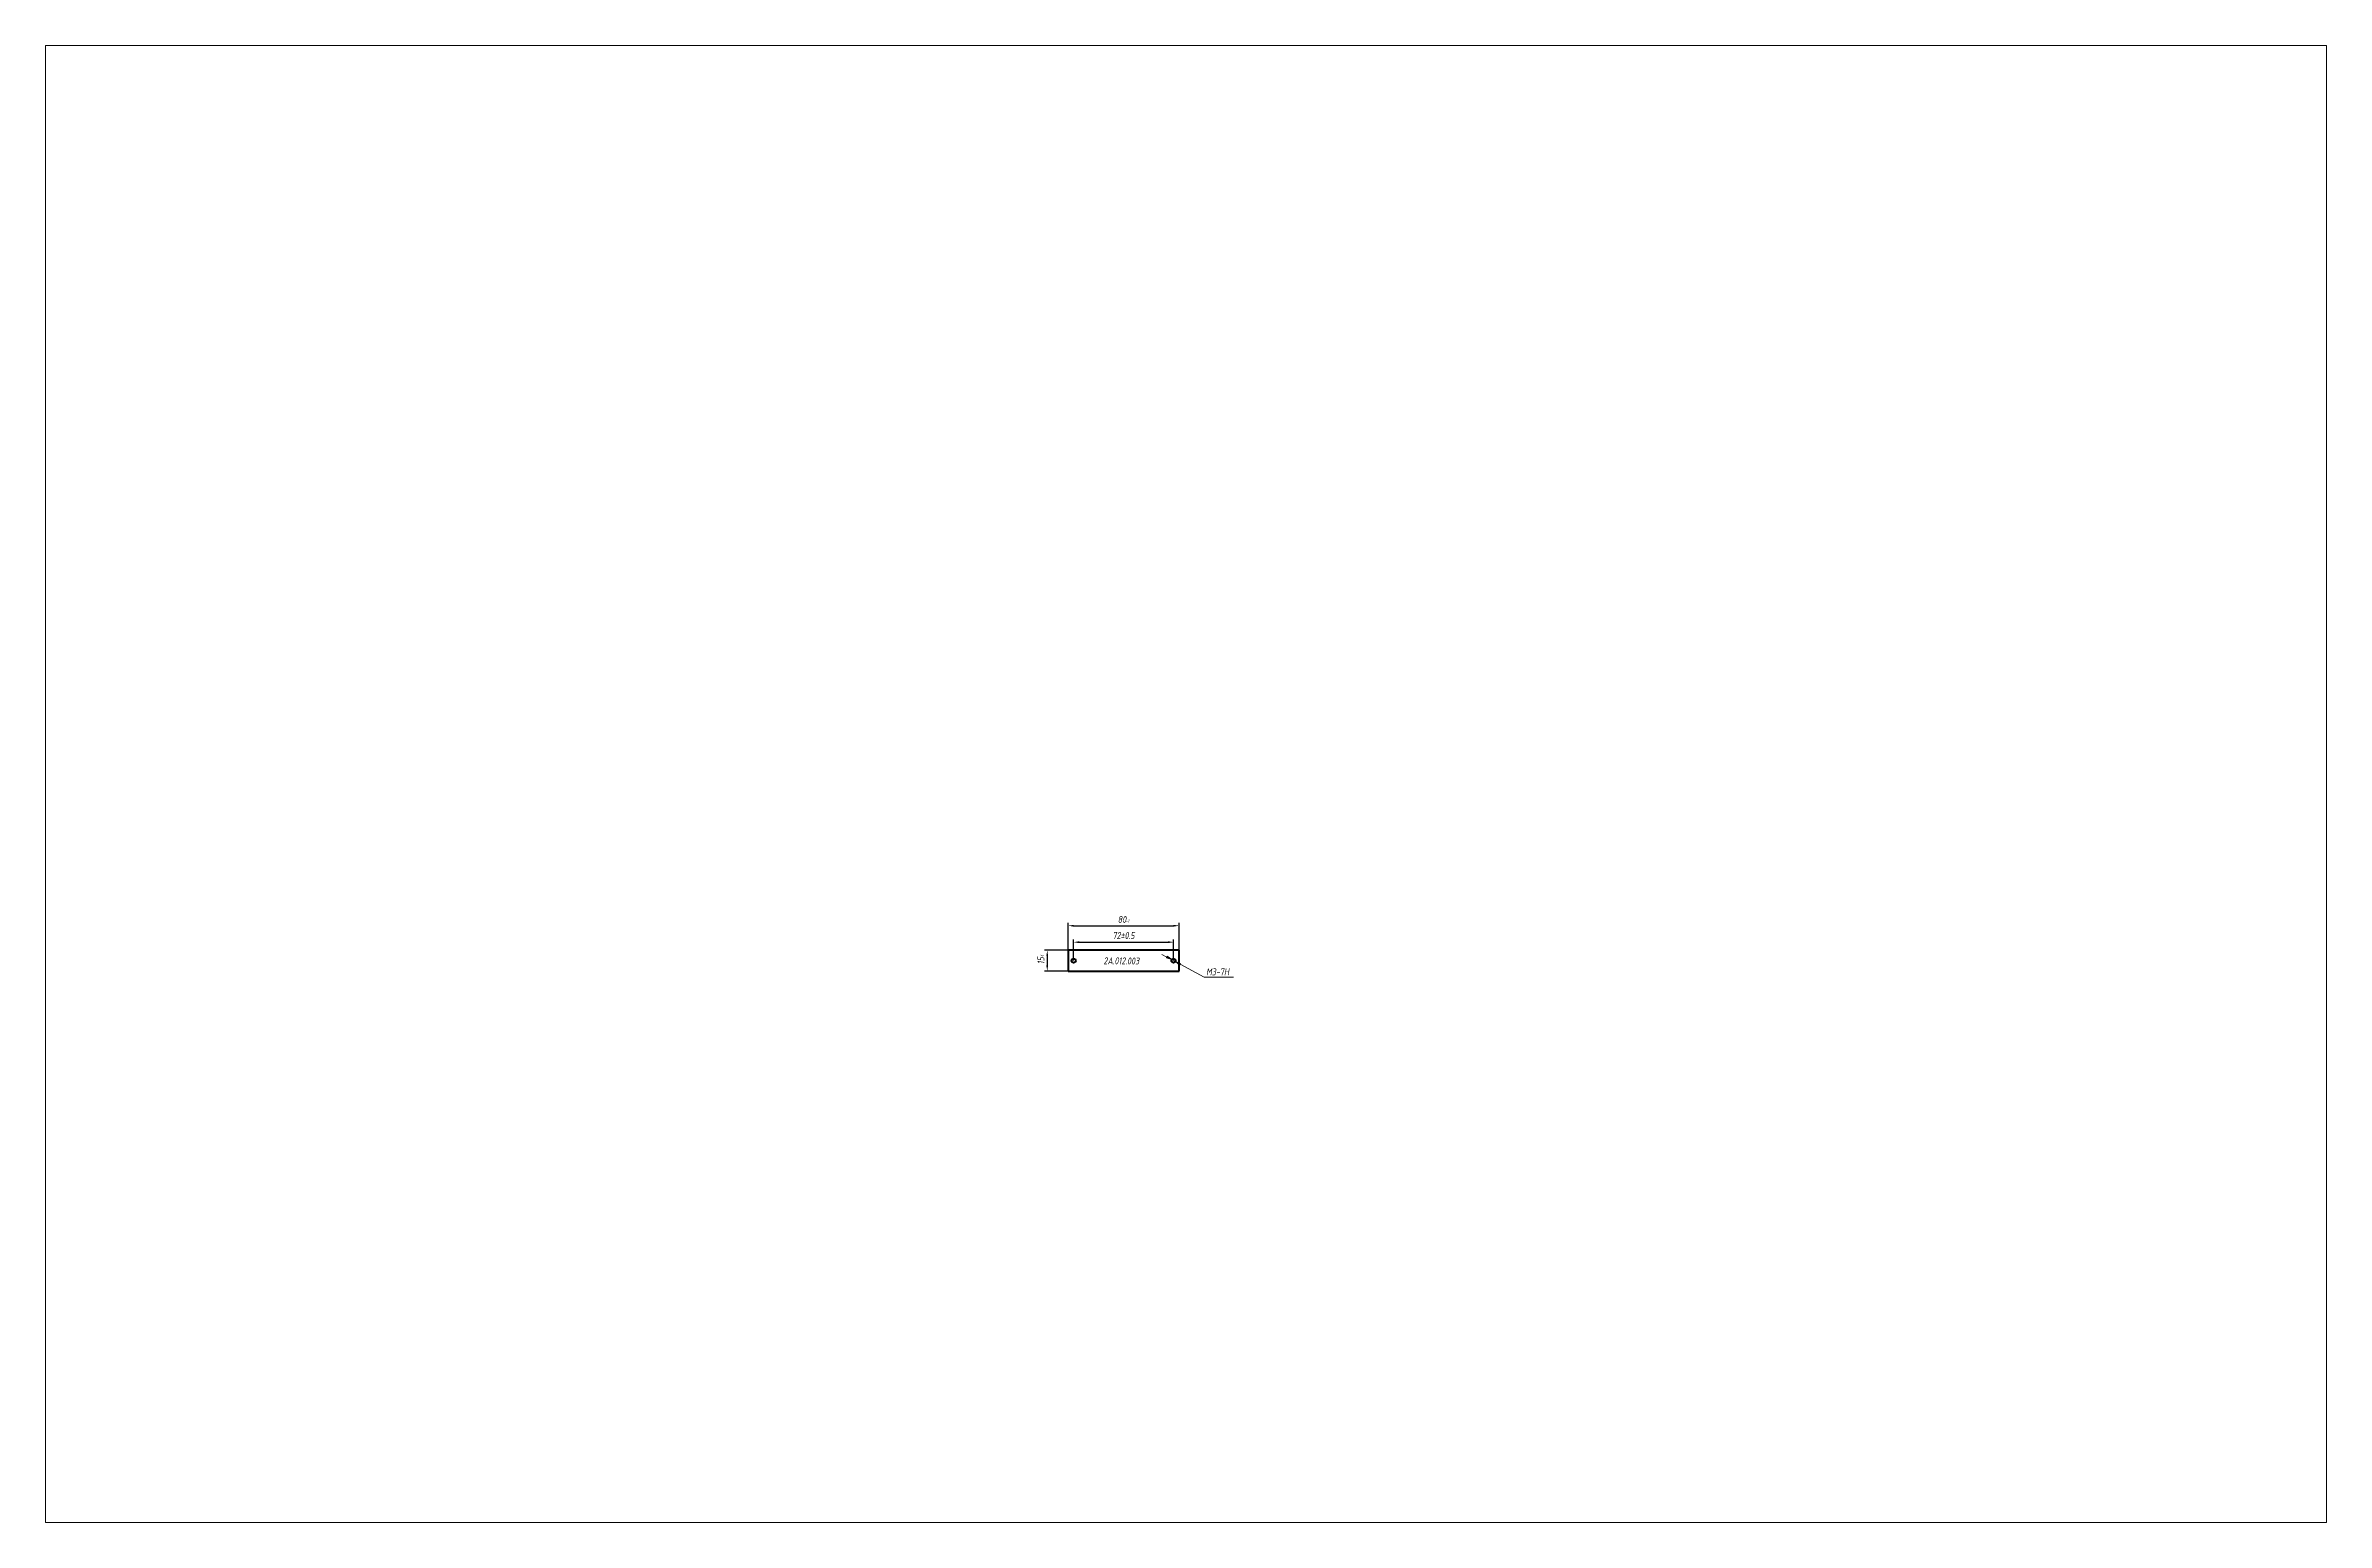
# Model space of a CAD drawing. Header units: millimetres. Extents: x 2336 to 4117, y 14795 to 41339.
# Drawn here: x 2472 to 4117, y 14795 to 15859 of the extents above; entities that cross this region are included whole.
import ezdxf

# ---------------------------------------------------------------- set-up
doc = ezdxf.new("R2010")
doc.units = ezdxf.units.MM
doc.layers.add('РАЗМЕРЫ', color=7, linetype='Continuous', lineweight=18)
doc.styles.get("Standard").update_dxf_attribs({"font": 'simplex.shx', "width": 0.7, "oblique": 10})
doc.dimstyles.new('STAND1', dxfattribs={"dimtxt": 5, "dimasz": 4, "dimexe": 2, "dimexo": 0, "dimgap": 2, "dimtad": 1, "dimdec": 0, "dimzin": 0, "dimdsep": 46, "dimtxsty": 'Standard', "dimcen": 0, "dimadec": 0, "dimazin": 0, "dimtfac": 1, "dimtdec": 0, "dimtmove": 0, "dimatfit": 3, "dimfxl": 3, "dimtolj": 1, "dimtzin": 0, "dimarcsym": 1})
doc.dimstyles.new('STAND2-1', dxfattribs={"dimtxt": 2.5, "dimasz": 2, "dimexe": 2, "dimexo": 0, "dimgap": 1, "dimtad": 1, "dimdec": 0, "dimzin": 0, "dimdsep": 46, "dimtxsty": 'Standard', "dimcen": 0, "dimadec": 0, "dimazin": 0, "dimtfac": 1, "dimtdec": 0, "dimtmove": 0, "dimatfit": 3, "dimfxl": 3, "dimtolj": 1, "dimtzin": 0, "dimarcsym": 1})

# ---------------------------------------------------------------- blocks, each defined once
blk = doc.blocks.new('*D5498')
at = {"layer": 'DEFPOINTS', "color": 0, "lineweight": 18}
for p in [(3289.2, 15224.9), (3209.2, 15207.2), (3289.2, 15207.2)]:
    blk.add_point(p, dxfattribs=at)
at = {"layer": 'РАЗМЕРЫ', "color": 0, "lineweight": -2}
for p, q in [((3209.2, 15207.2), (3209.2, 15226.9)), ((3213.2, 15224.9), (3285.2, 15224.9)), ((3289.2, 15207.2), (3289.2, 15226.9))]:
    blk.add_line(p, q, dxfattribs=at)
at = {"layer": 'РАЗМЕРЫ', "color": 0, "lineweight": 18}
for points in [[(3213.2, 15225.5), (3213.2, 15224.2), (3209.2, 15224.9)], [(3285.2, 15224.2), (3285.2, 15225.5), (3289.2, 15224.9)]]:
    blk.add_solid(points, dxfattribs=at)
at = {"layer": 'РАЗМЕРЫ', "color": 0, "lineweight": 18, "insert": (3248.1, 15229.4), "char_height": 5, "attachment_point": 5}
blk.add_mtext('\\A1;80', dxfattribs=at)
blk = doc.blocks.new('*D5499')
at = {"layer": 'DEFPOINTS', "color": 0, "lineweight": 18}
for p in [(3209.2, 15207.2), (3194.2, 15192.2), (3209.2, 15192.2)]:
    blk.add_point(p, dxfattribs=at)
at = {"layer": 'РАЗМЕРЫ', "color": 0, "lineweight": -2}
for p, q in [((3209.2, 15207.2), (3192.2, 15207.2)), ((3194.2, 15203.2), (3194.2, 15196.2)), ((3209.2, 15192.2), (3192.2, 15192.2))]:
    blk.add_line(p, q, dxfattribs=at)
at = {"layer": 'РАЗМЕРЫ', "color": 0, "lineweight": 18}
for points in [[(3194.8, 15203.2), (3193.5, 15203.2), (3194.2, 15207.2)], [(3193.5, 15196.2), (3194.8, 15196.2), (3194.2, 15192.2)]]:
    blk.add_solid(points, dxfattribs=at)
at = {"layer": 'РАЗМЕРЫ', "color": 0, "lineweight": 18, "insert": (3189.6, 15199.7), "char_height": 5, "attachment_point": 5, "rotation": 90}
blk.add_mtext('\\A1;15', dxfattribs=at)
blk = doc.blocks.new('*D5500')
at = {"layer": 'DEFPOINTS', "color": 0, "lineweight": 18}
for p in [(3285.2, 15213), (3213.2, 15199.7), (3285.2, 15199.7)]:
    blk.add_point(p, dxfattribs=at)
at = {"layer": 'РАЗМЕРЫ', "color": 0, "lineweight": -2}
for p, q in [((3213.2, 15199.7), (3213.2, 15215)), ((3217.2, 15213), (3281.2, 15213)), ((3285.2, 15199.7), (3285.2, 15215))]:
    blk.add_line(p, q, dxfattribs=at)
at = {"layer": 'РАЗМЕРЫ', "color": 0, "lineweight": 18}
for points in [[(3217.2, 15213.7), (3217.2, 15212.3), (3213.2, 15213)], [(3281.2, 15212.3), (3281.2, 15213.7), (3285.2, 15213)]]:
    blk.add_solid(points, dxfattribs=at)
at = {"layer": 'РАЗМЕРЫ', "color": 0, "lineweight": 18, "insert": (3249.2, 15217.8), "char_height": 5, "attachment_point": 5}
blk.add_mtext('\\A1;72±0.5', dxfattribs=at)
blk = doc.blocks.new('*D5501')
at = {"layer": 'DEFPOINTS', "color": 0, "lineweight": 18}
for p in [(3224.7, 15462.5), (3204.7, 15454.2), (3224.7, 15338.1)]:
    blk.add_point(p, dxfattribs=at)
at = {"layer": 'РАЗМЕРЫ', "color": 0, "lineweight": 18, "insert": (3252, 15228.2), "char_height": 2.5, "attachment_point": 5}
blk.add_mtext('\\A1;-1', dxfattribs=at)
blk = doc.blocks.new('*D5502')
at = {"layer": 'DEFPOINTS', "color": 0, "lineweight": 18}
for p in [(3030.7, 15246), (3155.1, 15246), (3039, 15226)]:
    blk.add_point(p, dxfattribs=at)
at = {"layer": 'РАЗМЕРЫ', "color": 0, "lineweight": 18, "insert": (3190.5, 15202.5), "char_height": 2.5, "attachment_point": 5, "rotation": 90}
blk.add_mtext('\\A1;-1', dxfattribs=at)
blk = doc.blocks.new('*D5503')
at = {"layer": 'РАЗМЕРЫ', "color": 0, "lineweight": 18, "insert": (3317, 15191.6), "char_height": 5, "attachment_point": 5, "rotation": 0.0357}
blk.add_mtext('\\A1;М3-7H', dxfattribs=at)
blk = doc.blocks.new('*D5504')
at = {"layer": 'РАЗМЕРЫ', "color": 0, "lineweight": 18, "insert": (3249, 15199.5), "char_height": 5, "attachment_point": 5, "rotation": 359.6202}
blk.add_mtext('\\A1;2А.012.003 \\S;', dxfattribs=at)

msp = doc.modelspace()

# ---------------------------------------------------------------- hatches: boundary and pattern name
at = {"layer": 'РАЗМЕРЫ', "lineweight": 18}
h = msp.add_hatch(color=0, dxfattribs=at)
h.dxf.hatch_style = 1
h.paths.add_polyline_path([(3289.21, 15196.88), (3289.73, 15196.48), (3290.36, 15197.65), (3289.21, 15198.05)])
h.paths.add_polyline_path([(3283.89, 15200.4), (3280.69, 15202.89), (3280.06, 15201.72)])
h.paths.add_polyline_path([(3286.53, 15198.97), (3289.21, 15196.88), (3289.21, 15198.05)])

# ---------------------------------------------------------------- linework, layer by layer
at = {"layer": 'РАЗМЕРЫ', "color": 0, "lineweight": 40}
for p, q in [((3209.21, 15207.18), (3209.21, 15192.18)), ((3289.21, 15207.18), (3209.21, 15207.18)), ((3289.21, 15192.18), (3289.21, 15207.18)), ((3209.21, 15192.18), (3289.21, 15192.18))]:
    msp.add_line(p, q, dxfattribs=at)
at = {"layer": 'РАЗМЕРЫ', "color": 0, "lineweight": 18}
for p, q in [((3280.37, 15202.3), (3276.86, 15204.21)), ((3280.69, 15202.89), (3280.06, 15201.72)), ((3280.06, 15201.72), (3283.89, 15200.4)), ((3283.89, 15200.4), (3280.69, 15202.89)), ((3286.53, 15198.97), (3283.89, 15200.4)), ((3290.36, 15197.65), (3286.53, 15198.97)), ((3286.53, 15198.97), (3289.73, 15196.48)), ((3289.73, 15196.48), (3290.05, 15197.06)), ((3290.05, 15197.06), (3290.36, 15197.65)), ((3307.36, 15187.68), (3290.05, 15197.06)), ((3307.36, 15187.68), (3328.56, 15187.68))]:
    msp.add_line(p, q, dxfattribs=at)
msp.add_lwpolyline([(2471.91, 15859.49), (4116.53, 15859.49), (4116.53, 14794.63), (2471.91, 14794.63)], close=True, dxfattribs=at)
at = {"layer": 'РАЗМЕРЫ', "color": 0, "lineweight": 40}
for centre in [(3213.21, 15199.68), (3285.21, 15199.68)]:
    msp.add_circle(centre, 1.5, dxfattribs=at)

# ---------------------------------------------------------------- dimensions: what is measured, and where the dimension line sits
at = {"layer": 'РАЗМЕРЫ', "color": 0, "lineweight": 18}
dim = msp.add_linear_dim(base=(3224.69, 15338.12), p1=(3204.69, 15454.23), p2=(3224.69, 15462.49), text='-1', dimstyle='STAND2-1', override={"dimse1": 1, "dimse2": 1, "dimsd1": 1, "dimsd2": 1, "dimtmove": 2}, dxfattribs=at)
dim.commit()
dim.dimension.update_dxf_attribs({"geometry": '*D5501', "text_midpoint": (3251.96, 15228.19), "dimtype": 160})
dim = msp.add_linear_dim(base=(3155.11, 15245.97), p1=(3038.99, 15225.97), p2=(3030.74, 15245.97), angle=90, text='-1', dimstyle='STAND2-1', override={"dimse1": 1, "dimse2": 1, "dimsd1": 1, "dimsd2": 1, "dimtmove": 2}, dxfattribs=at)
dim.commit()
dim.dimension.update_dxf_attribs({"geometry": '*D5502', "text_midpoint": (3190.52, 15202.52), "dimtype": 160})
dim = msp.add_linear_dim(base=(3289.21, 15224.86), p1=(3209.21, 15207.18), p2=(3289.21, 15207.18), dimstyle='STAND1', dxfattribs=at)
dim.commit()
dim.dimension.update_dxf_attribs({"geometry": '*D5498', "text_midpoint": (3248.14, 15224.86), "dimtype": 160})
dim = msp.add_linear_dim(base=(3285.21, 15213.01), p1=(3213.21, 15199.68), p2=(3285.21, 15199.68), text='72±0.5', dimstyle='STAND1', dxfattribs=at)
dim.commit()
dim.dimension.update_dxf_attribs({"geometry": '*D5500', "text_midpoint": (3249.21, 15213.01), "dimtype": 160})
dim = msp.add_linear_dim(base=(3194.15, 15192.18), p1=(3209.21, 15207.18), p2=(3209.21, 15192.18), angle=90, dimstyle='STAND1', dxfattribs=at)
dim.commit()
dim.dimension.update_dxf_attribs({"geometry": '*D5499', "text_midpoint": (3194.15, 15199.68), "dimtype": 160})
for p1, p2, text, picture, middle in [((3212.37, 15194.91), (3215.37, 15194.89), '2А.012.003 \\S;', '*D5504', (3248.93, 15194.66)), ((3293.49, 15187), (3296.49, 15187), 'М3-7H', '*D5503', (3317.05, 15187.01))]:
    dim = msp.add_diameter_dim_2p(p1=p1, p2=p2, text=text, dimstyle='STAND1', override={"dimse1": 1, "dimsd1": 1, "dimsd2": 1}, dxfattribs=at)
    dim.commit()
    dim.dimension.update_dxf_attribs({"geometry": picture, "text_midpoint": middle, "dimtype": 163})

doc.saveas('drawing.dxf')
